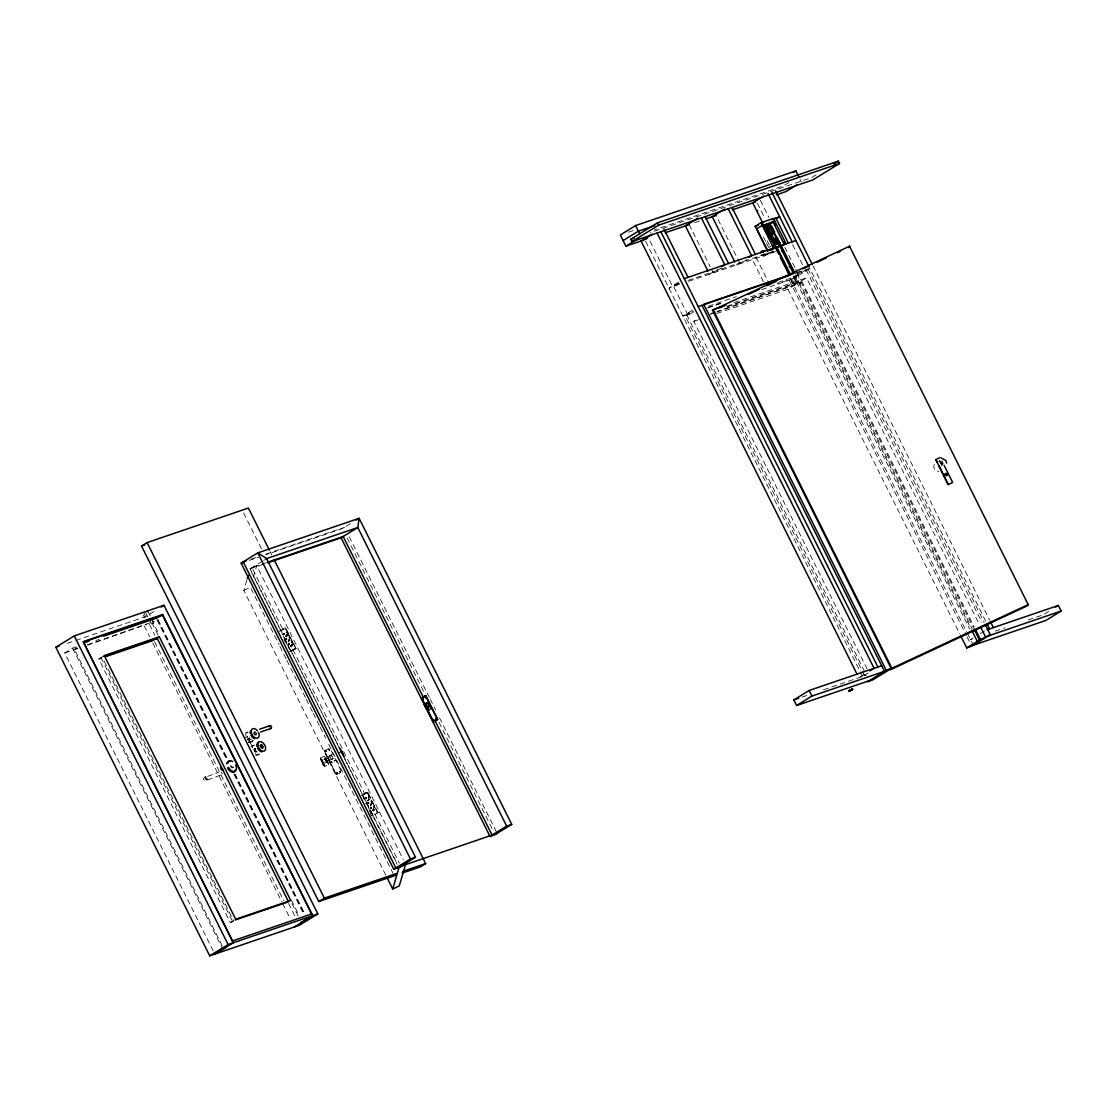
<?xml version="1.0" encoding="UTF-8"?>
<svg xmlns="http://www.w3.org/2000/svg" width="1117" height="1117" viewBox="0 0 1117 1117"><rect width="100%" height="100%" fill="white"/><g stroke="black" fill="none" stroke-linecap="round" stroke-linejoin="round"><path stroke-width="0.75" stroke-dasharray="5 3.75" d="M283.941 633.688L283.746 634.163M286.301 638.184L286.692 639.51L285.938 638.31M286.804 635.07L287.223 635.727L287.334 634.651M288.731 643.657L288.814 644.481M288.926 639.72C291.663 639.482 286.427 642.317 289.247 640.725M291.97 645.333L292.04 644.439M365.706 797.426L366.125 798.543L365.929 797.789M368.191 802.411L368.778 803.388M368.694 798.85L368.805 799.618M370.9 807.773L370.774 808.694L371.542 808.066M371.123 804.338L371.109 804.812M373.664 808.82L373.511 810.942L372.143 810.09M286.441 632.25C288.228 635.433 287.586 629.471 286.566 632.92M286.846 636.425L287.292 634.763L286.734 635.587M289.108 636.969L290.476 637.43L289.275 638.17M290.252 645.849L291.355 646.911M291.369 642.596L292.249 641.703L292.738 643.057M291.328 646.883L291.411 644.704M291.816 646.394L291.146 645.291L290.294 645.877M325.661 750.764L326.611 751.685L325.661 750.75M328.566 749.507L329.417 750.345L329.543 749.172M332.21 762.366L331.107 761.696L332.07 762.604M333.983 760.747L335.198 760.328L334.123 760.998M336.482 773.425L337.599 772.727L336.482 773.439M340.545 772.029C337.739 772.294 341.718 769.753 340.322 772.224M368.289 796.868C370.69 794.131 368.833 799.828 368.554 796.226M368.722 800.666L368.498 798.739M370.998 801.182L371.486 802.537L372.366 801.643M255.472 748.99L255.5 749.172A1.843 1.159 58.4 0 0 253.768 749.73M327.77 756.377C327.267 760.509 332.698 763.707 328.677 757.591C326.82 753.654 331.33 766.206 326.89 760.3M326.401 760.621C332.14 768.426 320.118 746.868 328.133 764.74L324.991 766.262L323.497 765.229M283.327 633.674L284.43 633.199M284.081 633.088L284.542 634.205L283.606 633.925M287.041 638.854L286.092 638.91M288.298 643.643L288.549 644.286M288.87 640.055C289.848 642.833 290.615 638.17 288.884 639.776M289.652 643.825L289.387 644.355M365.203 797.915C366.976 795.583 366.013 801.043 365.343 797.552M367.828 802.537L368.024 803.514M368.303 799.311L369.113 799.967M369.21 798.892L369.057 799.451M369.043 803.067L368.289 803.709M369.545 799.507L368.47 799.94M371.444 803.682C371.193 805.092 369.504 807.423 370.984 803.723M373.218 808.973L373.762 810.104M289.261 640.32L289.289 639.594M934.315 464.323L933.728 466.99L934.524 469.433L938.964 471.681M385.742 875.044L243.841 590.432L247.234 578.815M253.322 577.294L256.715 565.677L250.138 568.86L397.484 864.404M370.02 811.682C372.059 810.048 368.694 814.586 372.073 815.759L379.543 812.031L256.715 565.677M291.048 651.113L297.653 647.79L290.183 651.532M324.433 750.708L329.836 748.055L341.816 772.084L336.412 774.737L324.433 750.666L336.412 774.737M326.513 761.459C322.869 766.416 319.085 759.183 325.494 759.406L326.513 761.459L325.494 759.406M322.883 763.4L321.766 761.152M330.939 759.937L333.006 758.303L330.939 759.937L329.208 756.167L331.442 754.799L333.229 758.373L330.981 759.783M331.442 754.799L329.306 756.656L329.529 755.916L331.163 759.183M341.579 751.657L342.933 753.612L340.839 750.177M342.612 753.654L341.593 751.601L338.172 753.305M372.924 815.34L362.746 796.491M287.167 632.599L287.292 632.334M286.175 635.964L286.147 636.746M289.596 637.681L289.624 636.913M288.242 640.641L288.633 641.73L288.661 640.963M291.844 641.996L292.235 643.071L292.263 642.303M291.244 646.212L290.992 645.542M326.066 751.364L326.08 750.736M329.124 749.884L329.459 750.149M331.512 762.311L331.316 761.738M334.36 760.258L334.918 761.082L334.583 760.188M340.015 771.763L339.47 771.665M369.266 796.84L369.029 796.17M368.038 800.973L368.065 800.205M370.551 805.189L370.523 805.957L370.132 804.882M371.347 804.408L370.956 804.561M329.236 750.233L329.04 749.661M336.552 773.132L337.18 773.048M369.21 796.7L368.498 796.812L369.42 797.245M371.486 801.922L371.514 801.154M370.369 805.552L370.956 805.05M373.273 810.858C371.626 810.705 374.726 809.797 372.226 810.132M285.519 635.587L286.818 635.922M286.846 636.411C284.221 637.276 286.692 636.453 286.385 635.07M289.121 636.941L289.261 638.198M328.566 749.521L329.529 749.186M367.214 800.149L368.708 800.317M368.736 800.638L367.298 800.805M374.628 807.298C375.284 804.17 371.5 808.01 374.628 807.284M320.593 759.085L320.719 757.703L324.544 756.251L326.639 759.783M326.709 759.574C333.285 776.748 317.982 746.31 326.192 759.769M343.729 756.991L343.212 753.389M370.481 807.284C369.783 809.713 372.073 806.446 370.607 808.373M373.469 808.708L373.595 809.797M374.223 810.076L373.93 808.666M374.46 809.811L374.041 810.16M942.036 464.532L942.72 462.55L940.975 461.921L939.551 463.639L941.198 462.871L942.036 464.532L941.38 465.258M151.926 619.167L153.783 622.895L151.437 624.04L152.457 623.454M792.707 283.523L793.964 282.866L791.716 278.356M797.845 281.247L796.03 282.252L798.39 281.121L795.43 275.187M793.545 276.108L796.616 281.931M287.292 634.763L286.594 635.336L287.446 635.001M368.917 799.213L368.624 799.828M280.8 630.672L249.915 568.888L262.216 561.306M282.07 634.833L282.657 634.931M286.901 642.931L286.441 643.28M362.578 794.843L291.048 651.002L290.308 651.197M366.376 803.346L365.817 803.668M365.831 803.43C367.996 804.603 364.393 797.733 364.505 799.102M372.924 815.228L362.927 796.393M205.542 776.455L205.346 779.01L207.734 779.024L206.45 776.455L204.62 777.083L203.238 779.317L204.997 780.923L221.487 774.723M288.395 643.978L289.429 643.56L288.786 643.169M795.821 278.412L795.15 275.787L794.522 276.206M255.556 748.823C253.182 748.921 255.416 753.221 256.742 751.015M255.765 751.615L254.606 749.409M289.666 640.209L289.554 639.441M289.275 643.308L288.898 643.937M291.705 645.249L292.263 644.732M291.705 645.556L292.417 644.97M370.788 808.177L370.676 807.409M373.441 809.546L374.446 809.504M793.866 282.964L792.665 283.481L789.635 277.491M289.82 637.444L289.722 637.57M288.703 641.088L288.074 641.465L289.066 640.809M292.668 642.163L291.579 642.554L292.766 642.429M291.188 646.073L291.286 645.067M325.731 751.49L326.29 751.294M331.177 762.422L331.637 762.646M336.636 773.355L336.985 772.601L337.097 773.578M339.68 771.875L340.503 771.33M371.696 801.685L371.081 802.062L372.073 801.42M373.469 806.781L374.558 806.404M207.12 779.624L206.198 780.252L206.338 777.823L204.467 777.572L218.569 772.322M368.512 796.212L369.476 796.142M371.305 801.057L372.366 801.657M788.923 182.49L783.366 185.911L654.171 229.976M816.108 174.852L811.654 177.589L650.471 232.573M213.249 950.986L64.674 652.998L72.633 648.111L77.506 646.45M222.199 945.75L74.364 649.228L76.85 647.706M678.689 282.056L668.957 288.046L680.504 284.109M678.312 283.327L672.755 286.748L649.424 239.973M154.09 611.404L145.587 616.626L75.425 640.558M709.477 274.224L717.812 269.085M721.61 267.787L713.274 272.925L710.943 268.248M87.405 645.249L146.899 624.221M87.573 644.732L154.425 621.247M736.326 265.064L743.28 260.778M747.078 259.479L740.124 263.766L716.025 215.427M233.481 921.497L230.242 922.6L98.799 658.96L104.272 655.595M769.054 247.318L773.481 244.595M263.682 560.413L266.6 558.612M764.126 254.215L764.461 254.02A2.164 1.354 58.4 0 1 763.539 255.639A2.164 1.354 58.4 0 1 761.487 253.964M764.042 255.472L768.468 252.735M764.349 255.933L770.255 252.302M769.25 253.824L773.425 251.255M692.638 310.051L682.906 316.041L694.453 312.104M864.502 675.478L685.126 315.72L692.289 311.308M350.361 523.705L342.43 528.592L265.637 554.786M867.155 669.097L693.783 321.361L696.659 319.588M761.585 289.638L789.23 280.199L806.404 269.63M985.697 621.122L809.895 268.527L794.606 277.938L776.943 283.955M716.905 313.472L787.904 289.247L799.395 282.182L971.999 628.34M727.279 306.184L801.587 280.828L806.516 277.798L979.106 623.97M716.877 312.048L801.322 282.643L717.421 311.266M279.487 631.189L285.547 627.614L295.726 648.014L290.364 651.281M286.301 643.127L288.758 647.092M289.666 651.588L295.726 648.014L285.003 627.796L295.167 648.195M246.857 732.305L245.768 732.975A5.292 3.323 58.4 0 1 248.197 732.794M244.749 738.058L247.82 736.173M247.402 739.915L249.44 738.672M251.493 741.856L252.596 741.185M252.288 746.058L253.28 745.444M254.145 748.948L255.137 748.334A1.843 1.159 58.4 0 0 256.952 751.532M254.55 749.842L255.528 749.242M256.156 752.048L257.133 751.448M258.013 754.938L259.004 754.338M361.377 795.43L367.437 791.841L377.616 812.241L371.556 815.829M362.076 795.122L367.437 791.841L377.532 812.268M230.242 922.6L233.537 920.576L102.862 658.499M860.188 676.874L864.363 674.305M863.986 675.576L868.16 673.006M973.27 637.905L970.491 639.622L974.289 638.324M980.223 633.632L985.78 630.211M1044.451 614.015L1048.626 611.446M796.421 281.959L798.39 281.121M797.538 281.61L794.955 275.424M370.593 811.319L370.09 811.514M289.191 637.835L289.359 637.011M290.56 646.45L291.216 646.143M326.262 751.113L325.647 751.266M331.707 762.045L331.093 762.199M367.479 800.721L368.568 800.331L367.381 800.442M368.401 807.465L371.779 815.787M372.575 815.354L397.261 864.418M797.468 281.721L796.575 282.14M243.841 590.432L250.417 587.249L279.096 644.788M280.018 631.133L287.488 627.391M320.579 758.345L322.227 759.714L324.991 766.262L320.844 758.96M341.243 751.797L340.238 748.921L341.202 749.535M329.194 756.209L331.344 755.134L333.117 758.75M333.229 758.373L331.093 759.42L329.306 755.832M324.153 765.885L323.19 763.093M343.924 756.307L343.771 754.687M362.732 794.871L369.378 791.632L362.76 794.941M365.636 798.096L366.334 797.817M286.538 634.526L287.069 634.456M370.732 807.172L371.458 808.08M152.82 623.272L153.783 622.895M286.874 632.027L287.53 633.004L287.013 632.431M290.462 646.184L291.551 645.794M329.599 749.465L329.068 749.716M339.819 771.205L340.364 772.015L340.043 771.121M368.596 797.077L369.238 796.77M373.72 806.237L374.39 807.214L374 806.139M795.43 278.636L793.74 276.499L969.626 628.969M628.48 232.196L633.381 230.521M694.565 222.744L701.113 220.524M679.681 283.243L673.118 285.477L687.081 313.472L693.643 311.238M687.89 280.437L748.613 259.73M773.62 251.199L751.895 258.599L763.525 281.931M688.756 281.289L776.846 251.241M796.449 272.632L801.336 270.97M796.756 273.009L809.895 268.527M796.966 274.084L805.734 271.082M708.415 306.198L736.312 296.675M777.977 282.461L798.781 275.368L795.681 269.141M707.661 307.594L724.151 301.967M685.126 315.72L693.266 312.942M707.899 307.943L724.165 302.4M733.855 302.581L806.516 277.798M726.734 306.966L799.395 282.182M710.831 313.514L715.774 311.825M710.286 314.296L715.229 312.606M693.783 321.361L698.739 319.671M251.381 559.072L257.915 556.852M266.083 554.06L344.525 527.308M249.3 560.357L259.102 557.02M266.656 562.605L251.995 567.604L282.769 629.318M249.915 568.888L266.195 563.331M67.271 643.35L73.792 641.116M95.839 640.544L99.134 639.413M74.364 649.228L77.659 648.111M64.674 652.998L77.659 648.572M98.799 658.96L102.038 657.857M248.854 740.026L251.772 739.035M377.616 812.241L366.879 792.037M802.062 697.078L807.019 695.388M823.508 689.761L866.387 675.129M995.233 631.175L1005.132 627.81M1028.226 619.935L1043.069 614.867M286.678 636.09L285.896 636.062M372.17 801.685L371.235 801.252M373.539 810.3L372.617 809.867M286.929 631.789L287.823 632.138M292.445 643.238L291.383 642.582M290.783 645.403L291.732 645.724M941.142 464.309L942.148 464.267M341.634 753.472L339.708 748.502L341.816 750.596M938.699 461.712L941.198 462.312M339.708 748.502L343.882 755.874M340.238 748.921L340.95 750.359M320.356 758.275L324.028 764.321M328.496 764.168L324.544 756.251M323.944 765.829L323.735 764.405M283.913 634.484L283.397 633.646M289.052 643.015L289.568 643.853M368.456 802.257L368.973 803.095M336.762 772.685L337.32 773.495M370.397 804.785L370.788 805.874M343.519 755.525L344.106 756.418M343.757 756.335L341.23 751.783M330.213 761.529L328.943 759.392M325.368 757.647L327.812 762.799M324.251 765.787L320.802 758.89M286.622 634.763L287.223 635.727M289.108 639.748L289.708 640.711M291.607 644.732L292.193 645.696M283.648 633.339L284.235 634.302M286.134 638.324L286.72 639.301M288.619 643.308L289.205 644.286M371.179 803.835L371.766 804.812M370.998 803.989L371.598 804.952M373.483 808.973L374.083 809.937M365.524 797.58L366.125 798.543M368.01 802.564L368.61 803.528M370.495 807.549L371.095 808.513M340.476 749.27L343.882 756.474M342.905 754.464L343.617 755.776M321.068 758.988L321.794 760.3M322.869 764.168L323.595 765.48M341.774 750.429L343.282 753.458M342.947 754.631L341.439 751.601M328.691 758.876L327.63 757.228L326.22 758.82M322.045 760.132L322.771 761.515M321.752 760.132L323.86 764.587M322.157 762.827L322.883 764.21L320.802 759.895M941.757 460.595L943.237 463.82M800.051 179.292L801.447 182.099M939.788 460.581L942.12 465.258M939.704 460.679L942.818 466.92M812.967 265.762L989.494 619.823M807.842 268.75L984.105 622.281M806.097 269.811L981.899 622.406M792.512 244.581L802.802 265.218M784.818 247.374L794.899 267.591M801.587 280.828L974.178 627M760.356 200.306L768.901 217.466M796.896 273.609L973.424 627.67M799.13 283.983L970.994 628.676M757.326 203.168L765.103 218.764M793.084 276.332L796.03 282.252M790.808 279.236L966.61 631.831M967.378 633.381L973.284 645.221M789.23 280.199L966.275 635.294M967.043 636.844L970.924 644.635M767.17 240.727L770.116 246.634M770.842 248.1L773.048 252.526M763.414 236.93L765.648 241.412M766.388 242.906L768.622 247.388M787.904 289.247L959.726 633.856M756.014 257.203L769.194 283.634M689.175 224.587L710.161 266.684M686.704 314.743L865.619 673.579M645.626 241.272L862.603 676.441M349.188 536.677L429.389 697.525M430.171 699.074L435.616 710.007M439.512 717.826L497.121 833.38M347.108 537.961L424.963 694.118M438.981 722.224L493.491 831.537M270.146 551.7L271.71 554.814M243.604 513.01L261.49 548.88M379.543 812.031L403.293 859.671M292.947 649.717L364.659 793.559M374.823 813.958L399.355 863.134M283.257 636.062L284.695 638.938M284.514 639.119L285.826 641.758M284.318 639.161L289.582 649.731M284.039 639.217L285.463 642.066M279.878 646.338L286.078 658.793M286.86 660.342L298.49 683.674M299.258 685.224L305.472 697.664M306.24 699.228L312.439 711.669M313.221 713.218L319.42 725.659M320.202 727.223L325.633 738.1M328.733 744.327L393.086 873.41M252.679 747.315L248.393 738.951L252.582 747.357M157.944 619.46L227.952 759.881M234.961 773.913L304.187 912.771M157.79 620.033L227.645 760.132M234.626 774.151L304.494 914.264M156.911 619.712L226.933 760.16M233.942 774.207L303.964 914.669M147.933 611.32L150.181 615.816M151.451 619.39L159.2 635.001M291.439 900.232L299.216 915.828M151.94 622.769L158.167 635.252M291.998 903.681L298.225 916.163M149.58 620.312L151.437 624.04M145.587 612.465L147.835 616.961M143.814 612.8L146.048 617.31M149.483 624.417L154.914 635.336M288.577 903.416L295.572 917.434M143.227 614.95L144.721 617.952M154.621 641.744L283.732 900.707M144.247 625.855L149.692 636.774M152.806 643.015L281.917 902.005M282.699 903.569L290.476 919.165M100.991 657.62L232.434 921.246M72.633 648.111L221.99 947.649M321.473 761.375L320.439 758.82M324 764.279L324.377 765.327M343.841 755.804L343.966 757.061M340.392 748.572L340.615 749.381M324.335 765.257L324.307 766.192M940.319 462.647L940.388 463.639M248.463 742.512A1.634 1.257 71.2 0 1 249.105 742.386L249.035 742.428A1.578 1.215 71.2 0 0 248.491 742.582M249.524 737.108A1.48 0.935 58.4 0 1 249.119 738.77A1.48 0.935 58.4 0 1 247.569 737.248A1.48 0.935 58.4 0 1 248.505 736.117M253.35 740.278A5.292 3.323 58.4 0 1 248.784 740.599M248.142 740.04A5.292 3.323 58.4 0 1 246.997 738.63M245.922 736.159A5.292 3.323 58.4 0 1 248.616 731.956M252.484 740.32A5.292 3.323 58.4 0 1 248.379 741.716M258.781 754.031A5.292 3.323 58.4 0 1 255.584 755.12M251.52 746.966A5.292 3.323 58.4 0 1 254.034 745.709M259.437 753.933A5.292 3.323 58.4 0 1 253.936 752.523M252.288 746.994A5.292 3.323 58.4 0 1 254.383 745.067M256.533 751.266A1.843 1.159 58.4 0 1 254.201 751.155M766.011 254.145A2.164 1.354 58.4 0 1 764.223 254.201M765.829 253.964A2.164 1.354 58.4 0 1 763.497 254.048M764.796 253.922A2.723 1.703 58.4 0 1 763.707 256.142A2.723 1.703 58.4 0 1 761.138 254.048M222.325 773.872A5.948 3.742 58.4 0 1 221.04 771.945"/><path stroke-width="1.5" d="M779.512 245.363L779.903 244.93M777.963 241.998C780.183 242.612 775.757 243.925 777.446 242.934M764.126 227.7L764.559 228.413M767.728 228.748L768.147 229.418L768.538 228.524L768.301 229.432L767.63 228.51L768.398 228.664M771.261 227.505L771.302 228.175M773.467 246.703L773.536 245.726L773.62 246.606M779.373 245.168L780.113 245.209M777.013 242.305L778.8 242.375M946.616 463.08L945.89 460.469L941.491 458.096M425.186 696.589L425.312 697.706L424.753 696.98M428.495 710.035L428.509 709.365M430.631 708.304L430.911 708.108M433.815 720.633L433.452 720.828M436.216 719.571L436.328 719.166M779.848 245.265L779.052 245.014L779.82 245.754M768.929 230.702L769.529 230.549C768.384 231.289 769.376 230.325 768.678 230.284M769.013 230.828L769.222 230.13L769.334 230.842M769.082 230.926L769.292 230.409M247.234 578.815L248.197 575.492M392.723 889.048L399.02 867.476L405.597 864.279L399.3 885.851L392.723 889.048L387.292 878.157M784.218 242.934L783.883 242.263L784.148 243.059M778.856 243.255C776.901 245.223 779.024 241.063 777.32 242.263M428.118 709.812L428.788 709.518L427.951 709.309M423.371 699.088L422.924 697.971M428.9 709.77L428.188 710.105M431.12 707.801L430.534 708.08M431.078 708.639L430.436 708.709M434.276 720.954L433.605 719.865M436.412 719.697L436.161 718.426L436.356 719.711M423.175 698.502L422.729 699.158L422.491 698.376M434.08 720.367L434.164 721.079M777.53 243.897L777.139 242.263M782.403 250.892L781.593 251.074M768.803 230.186L767.323 230.912M775.086 224.754L775.184 224.14M775.296 224.726L775.156 223.889M776.915 239.987L777.041 239.666M944.088 465.286L952.647 482.46L948.207 484.596L935.823 459.52L937.372 462.647M940.123 457.565L935.739 459.618M948.207 484.596L938.936 465.775M773.941 232.322L770.939 233.746L774.57 232.043L771.498 225.899L769.501 226.569M769.976 233.676L769.292 233.998L770.646 233.216L772.042 236.008M944.898 475.214L945.527 473.426M944.828 474.222L946.532 473.385L947.23 474.111L946.658 475.842L944.954 475.144M233.355 767.197L232.085 767.63L230.8 765.997M768.091 232.685L769.054 231.931M427.979 709.086L428.635 710.133M771.693 240.714L771.847 240.686M776.86 238.535L775.17 239.094M777.586 240.225L777.041 240.085M422.659 698.879L422.826 698.544M435.658 718.845L436.258 719.013M424.195 704.659L425.968 708.29L426.568 707.899M712.59 310.317L849.8 246.117L848.361 247.611M891.869 668.273L890.417 669.753L1027.026 605.959L1028.464 604.479L891.869 668.273L713.191 309.912M147.556 611.627L147.123 611.558M790.305 266.712L790.613 266.6M798.655 176.5L795.862 170.901L635.601 225.564L620.298 234.989L625.883 246.187L643.881 240.043M623.091 240.588L638.379 231.163L654.744 225.592M630.742 239.303L657.438 222.869L838.35 161.155L839.523 163.487L812.813 179.921L631.901 241.635L630.742 239.303L634.023 238.186M631.901 241.635L658.597 225.201L839.523 163.487M625.883 246.187L638.393 238.48M395.572 875.351L318.778 901.559L141.51 546.018L147.081 542.597L248.379 508.04L269.379 550.136M652.174 234.165L641.06 241.007L857.242 674.612M644.858 239.708L647.637 238.005M697.888 218.178L685.377 225.885L707.927 271.096M724.738 209.019L712.227 216.726L734.777 261.936M793.084 172.604L795.862 170.901M763.874 196.061L752.746 202.903L762.855 223.177M797.273 184.654L786.159 191.51L776.343 194.861M833.91 163.892L838.35 161.155M55.85 647.246L74.253 635.908L163.99 605.302L317.856 913.901L299.454 925.239L209.717 955.845L55.85 647.246L59.117 646.129M767.7 251.353L755.19 226.276L760.942 222.73L773.453 218.471L785.949 243.548L783.171 245.265M756.53 228.957L762.283 225.411L774.793 221.152L767.826 225.439M773.062 219.756L775.84 218.038L788.351 243.115M776.86 218.457L779.638 216.74L772.042 219.337M766.011 226.053L772.964 221.766L784.134 244.162L785.949 243.548M768.747 227.184L768.105 225.885L768.971 225.355L769.976 225.006L770.618 226.304M769.976 225.006L768.105 225.885M770.13 233.914L770.562 235.226C757.912 209.312 782.375 258.641 767.84 229.097L765.187 230.004M769.627 226.639L767.868 227.589L772.182 236.022L770.618 236.874L770.088 236.022M767.951 228.664L768.594 228.985M771.33 227.296L771.33 228.245M769.529 235.924L767.616 232.531L769.404 231.708L769.976 233.23M767.756 232.825L769.557 231.987L768.747 232.49M769.557 233.299L768.817 232.741M161.155 607.048L163.99 605.302M773.062 230.339L770.981 226.821M769.124 234.542L769.11 233.327M769.208 233.704L767.826 234.542L768.538 234.235M768.943 234.179L770.716 233.09L769.013 233.76L770.213 235.505M772.922 233.062L774.57 232.043M769.194 235.715L770.018 235.408M769.892 236.427L769.822 235.701M721.987 266.516L724.765 264.813L701.448 218.038M769.152 237.46L772.182 236.022M415.482 857.228L410.414 858.959L257.804 552.873L266.6 558.612L415.482 857.228L398.797 867.504L393.729 869.221L241.132 563.15L257.804 552.873L359.115 518.316L511.726 824.402L495.04 834.664L489.972 836.396L341.09 537.78L267.829 562.773M771.805 239.247L773.886 243.143L778.954 241.44L773.886 243.143L771.805 239.247L777.083 237.418L778.954 241.44M158.544 617.059L162.649 614.532L312.774 915.647L301.325 922.405L302.33 922.07M776.636 240.42L773.76 241.775A1.857 1.173 58.4 0 1 772.95 240.127L775.226 239.08M773.969 240.197C774.751 241.44 773.104 240.574 774.346 240.518M748.837 257.357L751.615 255.639L728.298 208.865M777.25 239.834L777.334 239.094L776.999 239.932M769.138 250.473L775.268 247.192L764.098 224.796M770.953 249.845L775.268 247.192M774.947 248.016L776.147 247.276L790.096 275.271M772.112 249.133L779.778 246.047L792.958 272.478M778.032 247.108L779.778 246.047M780.727 245.796L779.568 243.464L774.653 245.195M781.355 245.88L784.134 244.162M155.207 639.343L159.312 636.816L290.755 900.456L235.715 919.235L104.272 655.595L159.312 636.816M356.197 520.117L359.115 518.316L357.775 527.517L506.657 826.119L511.726 824.402M341.09 537.78L357.775 527.517L266.6 558.612M433.675 722.043L421.542 698.069L425.703 695.556L421.626 698.111M427.825 707.145L425.884 703.626L427.629 702.593L426.038 703.57M425.675 695.654L437.682 719.585L433.522 722.099L421.542 698.069M209.717 955.845L228.119 944.521L317.856 913.901M214.799 954.113L226.542 947.16M318.778 901.559L324.335 898.124L396.242 873.606M294.371 926.97L305.109 920.352L304.117 920.701M393.729 869.221L410.414 858.959M274.042 559.491L425.647 863.567L420.09 866.987L402.106 873.117M489.972 836.396L506.657 826.119M869.18 680.728L796.616 705.497L793.824 699.898L809.113 690.488L881.69 665.732M796.616 705.497L811.905 696.086L884.482 671.317L702.007 305.332M869.92 670.884L874.094 668.315L657.117 233.16M850.623 689.817L852.578 688.952L848.934 691.297L852.802 689.384L848.711 690.865L852.313 689.552L849.492 691.102L851.322 689.58M850.847 690.264L852.313 689.552M891.198 668.552L886.214 670.256L867.602 681.705L872.586 680.002L891.198 668.552L712.381 309.912L723.942 305.96M971.776 630.239L977.221 641.158L990.318 634.735L985.655 625.394M960.494 635.419L966.722 647.888L978.213 640.823L977.221 641.158M990.318 634.735L971.706 646.198L966.722 647.888M1055.579 607.159L1058.358 605.456L1061.15 611.055L1045.861 620.466L973.284 645.221M767.616 232.531L767.77 230.577L770.702 236.93M777.404 243.143L778.549 242.584M764.461 225.536L765.215 225.006L763.525 225.634M767.086 230.996L768.496 230.353L769.404 231.708L768.608 232.196L768.189 230.549M789.286 266.991L790.18 266.544M150.25 619.363L149.357 619.991L150.153 619.712M757.605 210.527L757.759 210.61M776.622 240.406L778.102 240.267L777.278 238.619M850.079 690.152C852.466 689.231 847.719 691.255 850.065 690.376M762.548 222.772L763.525 222.367M719.907 307.706L726.176 304.773M748.111 294.511L759.071 289.373M766.904 285.715L776.301 281.316M802.928 268.862L809.197 265.93M817.03 262.272L826.426 257.873M837.387 252.735L840.529 251.269M433.605 720.074L433.913 720.325M777.907 241.984L778.354 243.492M769.613 232.95L768.538 232.922M768.356 230.409L767.7 230.716M767.407 230.214L768.231 229.934M665.132 232.797L689.175 224.587M706.014 218.848L716.025 215.427M732.18 209.912L755.287 202.037M755.19 226.276L758.317 225.215M763.902 225.732L769.808 223.721L780.978 246.117M764.349 226.29L769.041 224.699M767.002 228.189L769.655 227.282M768.65 233.607L770.018 233.02M768.873 234.039L770.646 233.216M769.166 234.025L770.199 233.662M769.306 235.492L768.259 234.193M769.166 237.376L768.845 236.455M769.641 239.429L772.489 238.41M684.246 278.636L776.147 247.276M795.946 240.532L781.146 245.572L795.109 273.567M775.812 247.527L779.149 246.34M793.196 273.735L703.738 304.257L886.214 670.256M698.195 306.63L788.462 275.829M141.51 546.018L144.777 544.901M246.48 560.748L243.213 561.865L395.823 867.937L497.121 833.38M241.132 563.15L244.4 562.033M268.289 562.046L343.184 536.495L423.217 697.036M162.649 614.532L83.077 641.675L233.202 942.79L222.758 949.213M84.096 642.833L88.969 641.172M103.588 636.187L157.176 617.896M103.699 656.391L157.12 638.17L288.563 901.796M105.85 655.958L156.031 638.84M106.897 656.21L153.839 640.195M259.661 729.164L269.839 725.701M260.638 731.984L270.789 728.507M425.884 703.626L427.783 702.97M429.249 706.223L427.671 707.201L429.57 706.558L427.476 702.649M437.682 719.585L425.521 695.709M987.051 629.779L1058.358 605.456M793.824 699.898L798.767 698.209M988.573 635.81L1061.15 611.055M852.089 689.105L851.545 690.027M235.142 920.031L286.943 902.354M402.776 871.372L425.647 863.567M232.322 941.017L311.894 913.874M767.072 232.531L766.793 231.889M778.34 243.925C777.907 243.813 778.856 243.674 778.298 243.422M772.364 230.116L772.392 229.041M221.501 767.197L220.538 767.449L221.11 769.306L222.451 770.199L222.688 768.887M430.645 707.522L431.176 708.387M425.423 696.687L425.786 697.427M770.758 237.949L771.065 238.354M849.478 246.159L1028.143 604.506M775.645 190.895L812.199 264.198M990.276 621.373L993.39 627.614M771.847 192.194L809.169 267.061M987.246 624.235L989.592 628.913M768.049 193.492L792.148 241.817M980.67 627.084L985.334 636.439M975.741 630.114L980.405 639.469M973.968 628.899L979.4 639.818M768.971 225.355L772.573 232.727M774.276 239.638L775.1 241.314M770.213 233.341L771.135 235.198M776.776 247.066L789.956 273.497M769.753 234.109L767.672 230.284M775.575 247.806L778.675 254.02M780.224 257.133L788.756 274.237M765.857 229.725L767.616 233.271M760.942 222.73L773.453 247.806M756.754 228.748L767.044 249.398M732.096 207.58L755.413 254.355M705.246 216.74L728.563 263.514M663.945 228.999L688.044 277.337M657.438 222.869L658.597 225.201M660.929 231.861L877.892 667.017M635.601 225.564L639.776 233.97M809.113 690.488L811.905 696.086M435.197 721.065L492.066 835.111M147.081 542.597L324.335 898.124M311.517 913.999L162.482 615.104L83.524 642.038L232.545 940.947M74.253 635.908L228.119 944.521M436.035 718.608L436.384 719.502M430.576 707.675L430.757 708.639M425.13 696.743L425.479 697.636M428.314 709.072L428.677 709.965M422.868 698.139L423.217 699.033M770.088 233.928L770.437 235.268M947.286 474.055L947.356 475.046M269.141 726.72A1.48 1.145 71.2 0 1 270.579 725.757A1.48 1.145 71.2 0 1 271.431 727.809A1.48 1.145 71.2 0 1 269.797 728.298M256.198 733.297A1.48 0.935 58.4 0 1 255.514 734.721A1.48 0.935 58.4 0 1 254.09 732.975A1.48 0.935 58.4 0 1 255.276 732.166M254.536 738.672A5.292 3.323 58.4 0 1 251.911 736.675M251.367 735.935A5.292 3.323 58.4 0 1 250.92 735.14M250.306 733.464A5.292 3.323 58.4 0 1 250.264 731.146M258.39 732.291A5.292 3.323 58.4 0 1 256.086 738.128A5.292 3.323 58.4 0 1 251.297 730.7A5.292 3.323 58.4 0 1 257.399 730.741M261.853 751.853A5.292 3.323 58.4 0 1 258.544 749.689M257.999 748.948A5.292 3.323 58.4 0 1 257.538 748.153M256.938 746.477A5.292 3.323 58.4 0 1 256.882 744.159M257.441 743.014A5.292 3.323 58.4 0 1 258.39 742.358M764.517 250.766A2.164 1.354 58.4 0 0 762.967 251.897A2.164 1.354 58.4 0 0 761.668 251.856M762.632 252.093A2.164 1.354 58.4 0 1 763.386 250.864M760.831 252.777A2.723 1.703 58.4 0 1 763.302 251.66M773.844 241.719A1.857 1.173 58.4 0 1 773.02 240.071M235.492 769.613A5.948 3.742 58.4 0 1 232.154 772.098A5.948 3.742 58.4 0 1 227.505 767.965M226.681 763.86A5.948 3.742 58.4 0 1 230.032 761.389M235.659 764.908A5.948 3.742 58.4 0 1 234.71 771.428A5.948 3.742 58.4 0 1 228.482 767.365M227.673 763.26A5.948 3.742 58.4 0 1 232.755 761.529M779.526 242.612L780.197 243.255L779.526 242.612M772.922 246.173L773.55 246.62L773.034 246.005M784.036 242.249L784.581 242.794L784.064 242.166M261.071 745.5L262.327 747.58L261.099 745.416M771.624 233.397C778.27 254.816 779.094 233.313 771.624 233.397M257.79 745.039A5.292 3.323 58.4 0 0 264.059 751.155A5.292 3.323 58.4 0 0 263.305 743.154A5.292 3.323 58.4 0 0 257.79 745.039M260.345 745.961A1.843 1.159 58.4 0 0 262.537 748.097A1.843 1.159 58.4 0 0 262.272 745.304A1.843 1.159 58.4 0 0 260.345 745.961"/></g></svg>
